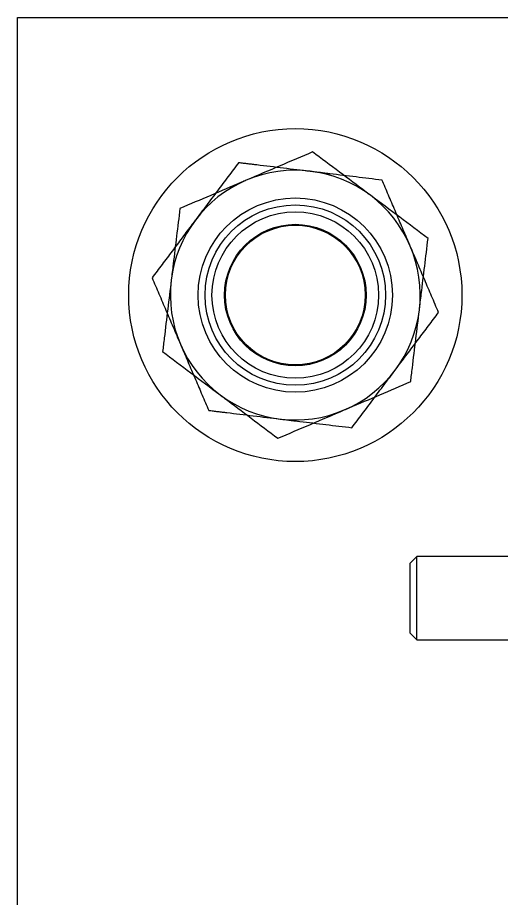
# Model space of a CAD drawing. Header units: metres. Extents: x 0 to 63075, y 0 to 44550.
# Drawn here: x 14057.1 to 14092, y 30267.8 to 30331.3 of the extents above; entities that cross this region are included whole.
import ezdxf

# ---------------------------------------------------------------- set-up
doc = ezdxf.new("R2010")
doc.units = ezdxf.units.M
doc.header["$LTSCALE"] = 75
doc.linetypes.add('HIDDEN2', pattern=[4.7625, 3.175, -1.5875])
for name, color, linetype in [('SDM', 7, 'Continuous'), ('SL4', 4, 'Continuous'), ('ST1', 7, 'HIDDEN2')]:
    doc.layers.add(name, color=color, linetype=linetype)

# ---------------------------------------------------------------- blocks, each defined once
blk = doc.blocks.new('A$Ca53c419a')
at = {"layer": 'SL4'}
for p, q in [((3830.725, 539.25), (3930.725, 539.25)), ((3930.725, 539.25), (3930.725, 495.765)), ((3886.373, 511), (3885.873, 510.5)), ((3885.873, 510.5), (3885.873, 503.465)), ((3885.873, 510.5), (3891.873, 510.5)), ((3891.373, 511), (3886.373, 511)), ((3891.873, 510.5), (3891.373, 511)), ((3891.873, 503.465), (3891.873, 510.5))]:
    blk.add_line(p, q, dxfattribs=at)
for start, end in [(83.09764, 143.09764), (23.09764, 83.09764), (143.09764, 203.09764), (323.09764, 23.09764), (203.09764, 263.09764), (263.09764, 323.09764)]:
    blk.add_arc((3910.725, 519.25), 9, start, end, dxfattribs=at)
for points, knots in [([(3906.648, 528.809), (3906.141, 528.134), (3905.119, 526.772), (3904.061, 525.364), (3903.528, 524.654)], [0, 0, 0, 0, 0.495458, 1, 1, 1, 1]), ([(3911.807, 528.185), (3910.403, 528.355), (3908.657, 528.566), (3906.978, 528.769), (3906.648, 528.809)], [0, 0, 0, 0, 0.803647, 1, 1, 1, 1]), ([(3916.965, 527.56), (3915.638, 527.721), (3913.936, 527.927), (3912.191, 528.138), (3911.807, 528.185)], [0, 0, 0, 0, 0.779636, 1, 1, 1, 1]), ([(3919.004, 522.781), (3918.955, 522.894), (3918.589, 523.752), (3917.899, 525.37), (3917.278, 526.826), (3916.965, 527.56)], [0, 0, 0, 0, 0.07009, 0.530784, 1, 1, 1, 1]), ([(3903.528, 524.654), (3903.454, 524.556), (3902.894, 523.81), (3901.838, 522.403), (3900.888, 521.138), (3900.408, 520.499)], [0, 0, 0, 0, 0.07009, 0.530784, 1, 1, 1, 1]), ([(3921.042, 518.001), (3920.711, 518.777), (3920.043, 520.344), (3919.352, 521.964), (3919.004, 522.781)], [0, 0, 0, 0, 0.495458, 1, 1, 1, 1]), ([(3900.408, 520.499), (3900.739, 519.723), (3901.407, 518.156), (3902.098, 516.536), (3902.446, 515.719)], [0, 0, 0, 0, 0.495458, 1, 1, 1, 1]), ([(3917.922, 513.846), (3917.996, 513.944), (3918.556, 514.69), (3919.612, 516.097), (3920.562, 517.362), (3921.042, 518.001)], [0, 0, 0, 0, 0.07009, 0.530784, 1, 1, 1, 1]), ([(3902.446, 515.719), (3902.495, 515.606), (3902.861, 514.748), (3903.551, 513.13), (3904.172, 511.674), (3904.485, 510.94)], [0, 0, 0, 0, 0.07009, 0.530784, 1, 1, 1, 1]), ([(3914.802, 509.691), (3915.309, 510.366), (3916.331, 511.728), (3917.389, 513.136), (3917.922, 513.846)], [0, 0, 0, 0, 0.495458, 1, 1, 1, 1]), ([(3904.485, 510.94), (3904.815, 510.9), (3906.494, 510.697), (3908.24, 510.485), (3909.643, 510.315)], [0, 0, 0, 0, 0.196353, 1, 1, 1, 1]), ([(3909.643, 510.315), (3910.028, 510.269), (3911.773, 510.057), (3913.475, 509.851), (3914.802, 509.691)], [0, 0, 0, 0, 0.220364, 1, 1, 1, 1])]:
    blk.add_open_spline(points, degree=3, knots=knots, dxfattribs=at)
at = {"layer": 'ST1'}
for radius in [12, 7, 6.5, 6, 5.1, 5.036]:
    blk.add_circle((3910.725, 519.25), radius, dxfattribs=at)
for points, knots in [([(3911.974, 529.567), (3911.198, 529.236), (3909.631, 528.568), (3908.011, 527.877), (3907.194, 527.529)], [0, 0, 0, 0, 0.495458, 1, 1, 1, 1]), ([(3916.129, 526.447), (3916.031, 526.521), (3915.285, 527.081), (3913.878, 528.137), (3912.613, 529.087), (3911.974, 529.567)], [0, 0, 0, 0, 0.07009, 0.530784, 1, 1, 1, 1]), ([(3907.194, 527.529), (3907.081, 527.48), (3906.223, 527.114), (3904.605, 526.424), (3903.149, 525.803), (3902.415, 525.49)], [0, 0, 0, 0, 0.07009, 0.530784, 1, 1, 1, 1]), ([(3920.284, 523.327), (3919.609, 523.834), (3918.247, 524.856), (3916.839, 525.914), (3916.129, 526.447)], [0, 0, 0, 0, 0.495458, 1, 1, 1, 1]), ([(3902.415, 525.49), (3902.362, 525.057), (3902.159, 523.376), (3901.947, 521.629), (3901.79, 520.332)], [0, 0, 0, 0, 0.257551, 1, 1, 1, 1]), ([(3920.284, 523.327), (3920.232, 522.894), (3920.028, 521.212), (3919.817, 519.465), (3919.66, 518.168)], [0, 0, 0, 0, 0.257551, 1, 1, 1, 1]), ([(3901.79, 520.332), (3901.733, 519.863), (3901.522, 518.116), (3901.316, 516.416), (3901.166, 515.173)], [0, 0, 0, 0, 0.268634, 1, 1, 1, 1]), ([(3919.66, 518.168), (3919.603, 517.699), (3919.392, 515.953), (3919.186, 514.253), (3919.035, 513.01)], [0, 0, 0, 0, 0.268634, 1, 1, 1, 1]), ([(3901.166, 515.173), (3901.841, 514.666), (3903.203, 513.644), (3904.611, 512.586), (3905.321, 512.053)], [0, 0, 0, 0, 0.495458, 1, 1, 1, 1]), ([(3914.256, 510.971), (3914.369, 511.02), (3915.227, 511.386), (3916.845, 512.076), (3918.301, 512.697), (3919.035, 513.01)], [0, 0, 0, 0, 0.07009, 0.530784, 1, 1, 1, 1]), ([(3905.321, 512.053), (3905.419, 511.979), (3906.165, 511.419), (3907.572, 510.363), (3908.837, 509.413), (3909.476, 508.933)], [0, 0, 0, 0, 0.07009, 0.530784, 1, 1, 1, 1]), ([(3909.476, 508.933), (3910.252, 509.264), (3911.819, 509.932), (3913.439, 510.623), (3914.256, 510.971)], [0, 0, 0, 0, 0.495458, 1, 1, 1, 1])]:
    blk.add_open_spline(points, degree=3, knots=knots, dxfattribs=at)

msp = doc.modelspace()

# ---------------------------------------------------------------- block references
at = {"layer": 'SDM', "rotation": 90}
msp.add_blockref('A$Ca53c419a', (14596.359, 26400.599), dxfattribs=at)

doc.saveas('drawing.dxf')
